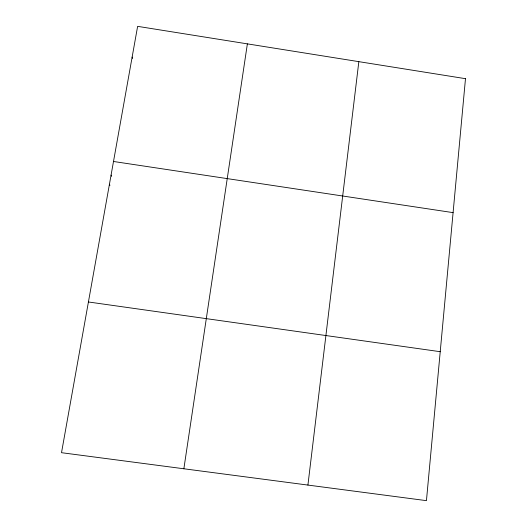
<?xml version="1.0" encoding="UTF-8"?>
<svg xmlns="http://www.w3.org/2000/svg" width="527" height="527" viewBox="0 0 527 527"><rect width="100%" height="100%" fill="white"/><g stroke="black" fill="none" stroke-linecap="round" stroke-linejoin="round"><path stroke-width="0.79" d="M307.92 485.077L358.841 61.652M183.864 468.773L247.374 43.866M88.417 301.978L440.223 351.7M113.503 161.479L453.095 212.631M109.438 184.233L109.939 185.379M111.072 175.102L111.559 176.288M132.145 57.061L132.442 58.444M465.486 78.675L426.442 500.65L61.514 452.693L137.626 26.35L465.486 78.675"/></g></svg>
